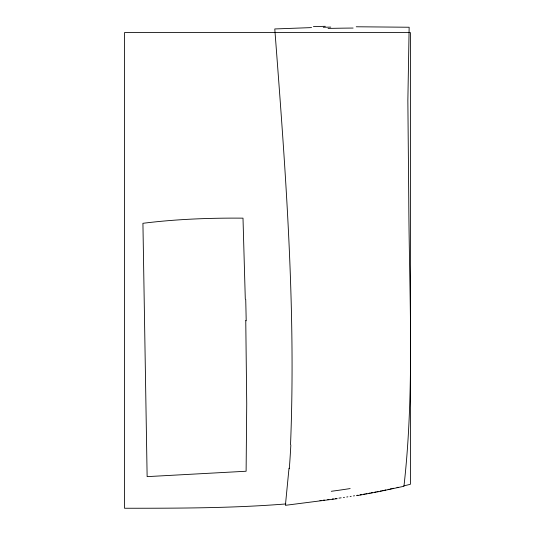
<?xml version="1.0" encoding="UTF-8"?>
<svg xmlns="http://www.w3.org/2000/svg" width="535" height="535" viewBox="0 0 535 535"><rect width="100%" height="100%" fill="white"/><g stroke="black" fill="none" stroke-linecap="round" stroke-linejoin="round"><path stroke-width="0.8" d="M290.538 444.498C296.143 305.819 285.282 167.147 274.783 28.95L311.557 27.599M289.014 468.205L285.402 505.321L337.244 498.687M403.698 485.927L410.398 484.282L410.398 32.581L124.521 32.581L124.521 508.25C178.329 508.25 232.217 508.243 285.884 503.943M396.997 487.499L398.114 487.245M392.529 488.502L393.646 488.254M390.296 488.99L391.413 488.749M388.062 489.471L389.179 489.231M384.712 490.18L385.829 489.946M382.485 490.642L383.595 490.414M380.251 491.097L381.368 490.869M376.901 491.759L378.018 491.538M374.667 492.193L375.784 491.979M371.317 492.829L372.434 492.621M369.083 493.243L370.2 493.043M365.733 493.852L366.849 493.651M363.499 494.253L364.616 494.052M360.149 494.828L361.265 494.641M356.818 495.691L379.402 491.531L403.945 486.268C414.772 390.864 409.181 294.584 408.76 198.846L407.857 100.56L409.148 27.238L356.243 26.777M356.798 495.397L357.915 495.209M353.448 495.945L354.565 495.764M350.097 496.473L351.214 496.299M346.747 496.995L347.864 496.821M343.396 497.496L344.513 497.329M338.929 498.138L341.163 497.817M335.579 498.607L336.696 498.453M332.228 499.055L333.345 498.908M327.761 499.636L328.878 499.496M323.294 500.192L324.411 500.058M319.943 500.593L321.06 500.459M323.28 27.278L330.764 27.111M245.291 298.998L242.997 218.153C209.58 217.885 176.102 219.129 142.925 223.302L147.132 476.631L246.107 471.241L246.729 403.978L245.759 320.351M328.042 28.422A364.93 56.476 -4.8 0 1 353.107 28.054M313.423 26.623A328.945 48.846 -4.7 0 1 325.334 26.309M290.833 444.953A300.369 73.957 87 0 1 289.295 468.727M350.151 488.569A409.094 172.404 0.8 0 1 331.285 491.29M245.725 299.353A699.379 81.634 88 0 1 246.194 320.813"/></g></svg>
